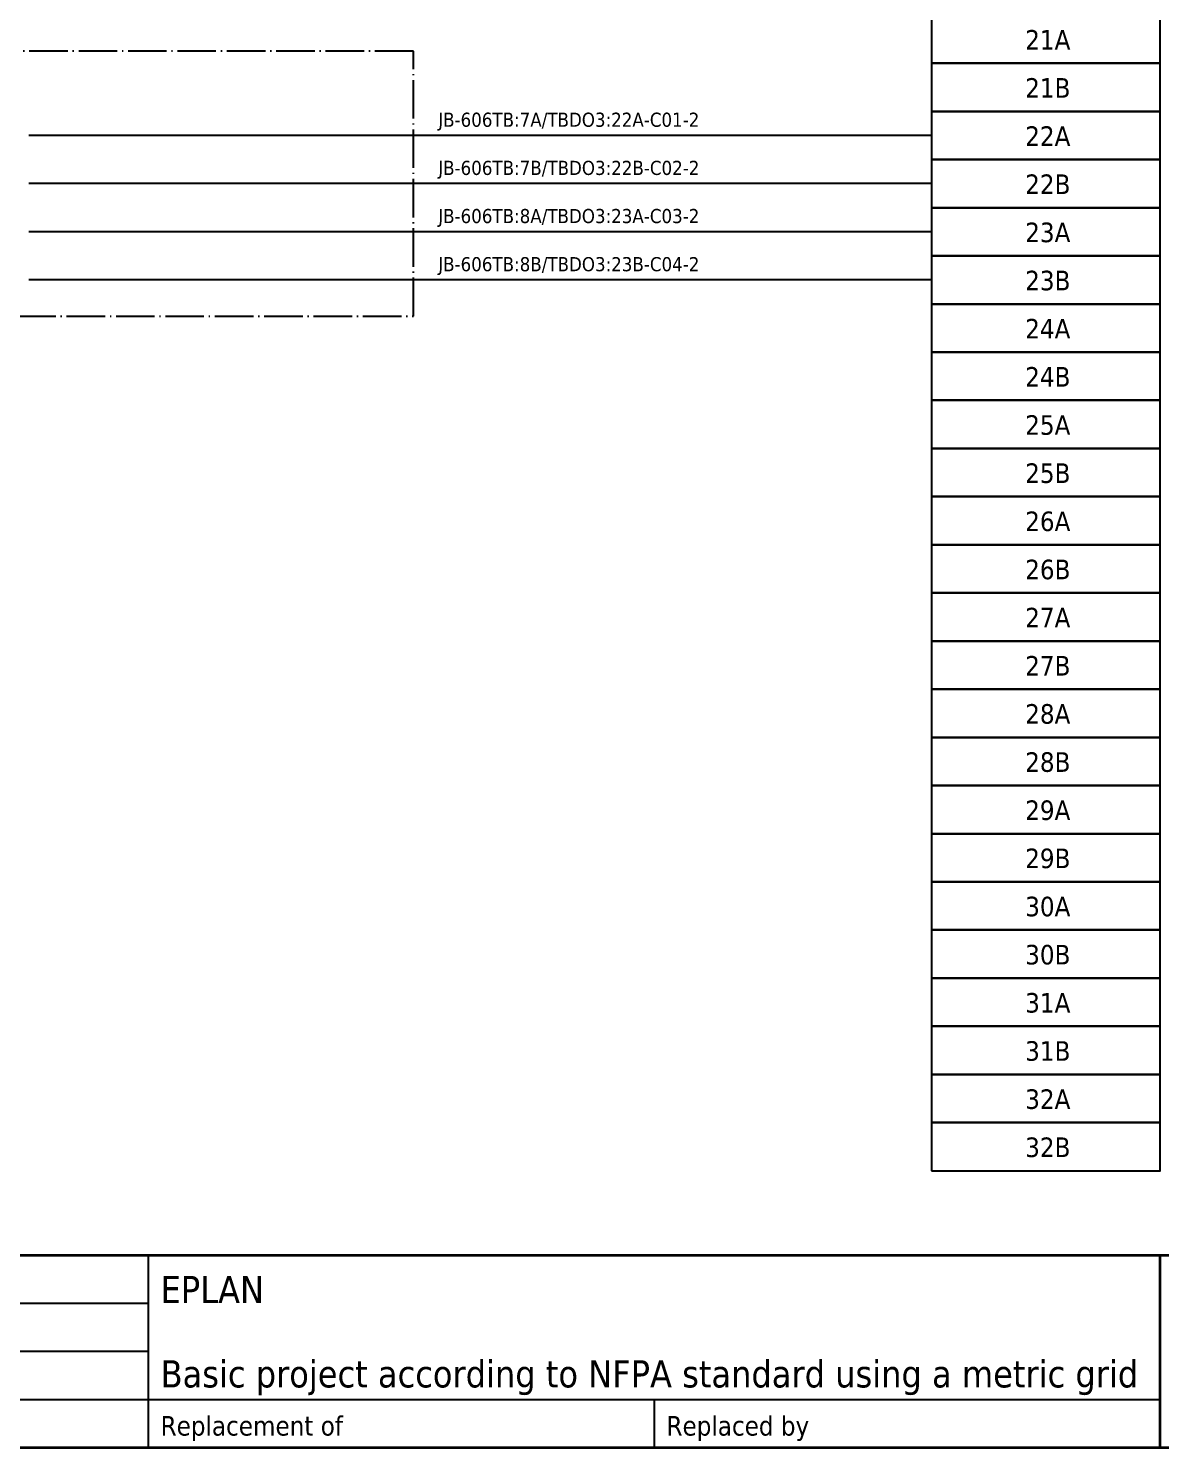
# Model space of a CAD drawing. Header units: millimetres. Extents: x 0 to 1792788, y -13 to 262234.
# Drawn here: x 90 to 184, y 0 to 117.9 of the extents above; entities that cross this region are included whole.
import ezdxf
from ezdxf.enums import TextEntityAlignment as Align

# ---------------------------------------------------------------- set-up
doc = ezdxf.new("R2010")
doc.units = ezdxf.units.MM
doc.linetypes.add('EPL_DASHDOT', pattern=[1, 0.8, -0.1, 0, -0.1])
for name, color, linetype, lineweight in [('EPLAN201', 7, 'Continuous', 35), ('EPLAN300', 5, 'Continuous', 25), ('EPLAN307', 134, 'EPL_DASHDOT', 25), ('EPLAN311', 7, 'Continuous', 25), ('EPLAN400', 5, 'Continuous', 35), ('EPLAN405', 7, 'Continuous', 25), ('EPLAN421', 5, 'Continuous', 35), ('EPLAN433', 251, 'Continuous', 35), ('EPLAN451', 7, 'Continuous', 35), ('EPLAN452', 7, 'Continuous', 35), ('EPLAN453', 7, 'Continuous', 35), ('EPLAN500', 7, 'Continuous', 35), ('EPLAN501', 7, 'Continuous', 35), ('EPLAN502', 7, 'Continuous', 35), ('EPLAN503', 7, 'Continuous', 35), ('EPLAN504', 7, 'Continuous', 35)]:
    doc.layers.add(name, color=color, linetype=linetype, lineweight=lineweight)
doc.styles.add('Tahoma', font='')
doc.styles.get('Tahoma').set_extended_font_data('Tahoma')

# ---------------------------------------------------------------- blocks, each defined once
blk = doc.blocks.new('EPLFRAME')
at = {"layer": 'EPLAN201', "linetype": 'Continuous', "lineweight": 35, "ltscale": 4}
for p, q in [((0, 16), (420, 16)), ((184, 0), (184, 16))]:
    blk.add_line(p, q, dxfattribs=at)
at = {"layer": 'EPLAN201', "linetype": 'Continuous', "lineweight": 25, "ltscale": 4}
for p, q in [((100, 0), (100, 16)), ((0, 12), (100, 12)), ((0, 8), (100, 8)), ((0, 4), (184, 4)), ((142, 0), (142, 4))]:
    blk.add_line(p, q, dxfattribs=at)
at = {"layer": 'EPLAN201', "linetype": 'Continuous', "lineweight": 35, "ltscale": 4}
blk.add_lwpolyline([(0, 0), (420, 0), (420, 297), (0, 297)], close=True, dxfattribs=at)
at = {"layer": 'EPLAN201', "color": 7, "style": 'Tahoma'}
for s, p in [('Replacement of', (101, 1)), ('Replaced by', (143, 1))]:
    blk.add_text(s, height=1.6254, dxfattribs=at).set_placement(p)
at = {"layer": 'EPLAN451', "color": 7, "style": 'Tahoma'}
for tag, p, height in [('14_10014', (101, 12), 2.26), ('14_10015', (185, 12), 2.26), ('14_10011', (101, 5), 2.26), ('14_10013', (332, 5), 1.63), ('14_10151', (73, 1), 1.63), ('14_10300', (415, 1), 1.63)]:
    blk.add_attdef(tag, p, '', height=height, dxfattribs=at)
blk.add_attdef('4_25020', text='', height=1.63, dxfattribs=at).set_placement((413, 1), align=Align.RIGHT)
at = {"layer": 'EPLAN452', "color": 7, "style": 'Tahoma'}
for tag, p, height in [('4_11041', (1, 17), 2.26), ('4_11071[1]', (1, 13), 1.63), ('4_11074[1]', (21, 13), 1.63), ('4_11070[1]', (41, 13), 1.63), ('4_11024', (73, 13), 1.63), ('4_11011', (231, 12), 2.26), ('4_11030', (301, 12), 2.26), ('4_20132_1001', (374, 13), 1.63), ('4_11071[2]', (1, 9), 1.63), ('4_11074[2]', (21, 9), 1.63), ('4_11070[2]', (41, 9), 1.63), ('4_11022', (73, 9), 1.63), ('4_20134_1001', (374, 9), 1.63), ('4_11071[3]', (1, 5), 1.63), ('4_11074[3]', (21, 5), 1.63), ('4_11070[3]', (41, 5), 1.63), ('4_11080', (73, 5), 1.63), ('4_11059', (301, 5), 1.63)]:
    blk.add_attdef(tag, p, '', height=height, dxfattribs=at)
for tag, height, p in [('4_11040', 2.26, (419, 17)), ('4_11000', 1.63, (419, 5)), ('4_11085', 1.63, (141, 1)), ('4_11086', 1.63, (183, 1))]:
    blk.add_attdef(tag, text='', height=height, dxfattribs=at).set_placement(p, align=Align.RIGHT)
at = {"layer": 'EPLAN453', "color": 7, "style": 'Tahoma'}
for tag, p in [('53_19005_1', (21, 293)), ('53_19005', (63, 293)), ('53_19005_8', (105, 293)), ('53_19005_6', (147, 293)), ('53_19005_7', (189, 293)), ('53_19005_9', (231, 293)), ('53_19005_3', (273, 293)), ('53_19005_2', (315, 293)), ('53_19005_4', (357, 293)), ('53_19005_5', (399, 293))]:
    blk.add_attdef(tag, text='', height=1.35, dxfattribs=at).set_placement(p, align=Align.BOTTOM_CENTER)
blk = doc.blocks.new('EPLSYM_LibrarySPECIAL_en_US_Symbol427_Variant5_Placement1_40')
at = {"layer": 'EPLAN421', "color": 5, "style": 'Tahoma'}
for tag, p in [('17_20029[1]', (-0.9525, 3.335)), ('17_20029[2]', (20.0025, 3.335))]:
    blk.add_attdef(tag, text='', height=1.1739, dxfattribs=at).set_placement(p, align=Align.BOTTOM_RIGHT)
at = {"layer": 'EPLAN433', "color": 251, "style": 'Tahoma'}
blk.add_attdef('17_20406_1', text='', height=1.6254, dxfattribs=at).set_placement((0.9525, 1.5875), align=Align.BOTTOM_RIGHT)
blk.add_attdef('17_20406', text='', height=1.6254, dxfattribs=at).set_placement((0.9525, 1.5875), align=Align.BOTTOM_LEFT)
blk = doc.blocks.new('EPLSYM_LibrarySPECIAL_en_US_Symbol427_Variant5_Placement1_41')
at = {"layer": 'EPLAN421', "color": 5, "style": 'Tahoma'}
for tag, p in [('17_20029[1]', (-0.9525, 3.335)), ('17_20029[2]', (20.0025, 3.335))]:
    blk.add_attdef(tag, text='', height=1.1739, dxfattribs=at).set_placement(p, align=Align.BOTTOM_RIGHT)
at = {"layer": 'EPLAN433', "color": 251, "style": 'Tahoma'}
blk.add_attdef('17_20406_1', text='', height=1.6254, dxfattribs=at).set_placement((0.9525, 1.5875), align=Align.BOTTOM_RIGHT)
blk.add_attdef('17_20406', text='', height=1.6254, dxfattribs=at).set_placement((0.9525, 1.5875), align=Align.BOTTOM_LEFT)
blk = doc.blocks.new('EPLSYM_LibrarySPECIAL_en_US_Symbol427_Variant5_Placement1_42')
at = {"layer": 'EPLAN421', "color": 5, "style": 'Tahoma'}
for tag, p in [('17_20029[1]', (-0.9525, 3.335)), ('17_20029[2]', (20.0025, 3.335))]:
    blk.add_attdef(tag, text='', height=1.1739, dxfattribs=at).set_placement(p, align=Align.BOTTOM_RIGHT)
at = {"layer": 'EPLAN433', "color": 251, "style": 'Tahoma'}
blk.add_attdef('17_20406_1', text='', height=1.6254, dxfattribs=at).set_placement((0.9525, 1.5875), align=Align.BOTTOM_RIGHT)
blk.add_attdef('17_20406', text='', height=1.6254, dxfattribs=at).set_placement((0.9525, 1.5875), align=Align.BOTTOM_LEFT)
blk = doc.blocks.new('EPLSYM_LibrarySPECIAL_en_US_Symbol427_Variant5_Placement1_43')
at = {"layer": 'EPLAN421', "color": 5, "style": 'Tahoma'}
for tag, p in [('17_20029[1]', (-0.9525, 3.335)), ('17_20029[2]', (20.0025, 3.335))]:
    blk.add_attdef(tag, text='', height=1.1739, dxfattribs=at).set_placement(p, align=Align.BOTTOM_RIGHT)
at = {"layer": 'EPLAN433', "color": 251, "style": 'Tahoma'}
blk.add_attdef('17_20406_1', text='', height=1.6254, dxfattribs=at).set_placement((0.9525, 1.5875), align=Align.BOTTOM_RIGHT)
blk.add_attdef('17_20406', text='', height=1.6254, dxfattribs=at).set_placement((0.9525, 1.5875), align=Align.BOTTOM_LEFT)
blk = doc.blocks.new('EPLSYM_LibrarySPECIAL_en_US_Symbol427_Variant5_Placement1_44')
at = {"layer": 'EPLAN421', "color": 5, "style": 'Tahoma'}
for tag, p in [('17_20029[1]', (-0.9525, 3.335)), ('17_20029[2]', (20.0025, 3.335))]:
    blk.add_attdef(tag, text='', height=1.1739, dxfattribs=at).set_placement(p, align=Align.BOTTOM_RIGHT)
at = {"layer": 'EPLAN433', "color": 251, "style": 'Tahoma'}
blk.add_attdef('17_20406_1', text='', height=1.6254, dxfattribs=at).set_placement((0.9525, 1.5875), align=Align.BOTTOM_RIGHT)
blk.add_attdef('17_20406', text='', height=1.6254, dxfattribs=at).set_placement((0.9525, 1.5875), align=Align.BOTTOM_LEFT)
blk = doc.blocks.new('EPLSYM_LibrarySPECIAL_en_US_Symbol427_Variant5_Placement1_45')
at = {"layer": 'EPLAN421', "color": 5, "style": 'Tahoma'}
for tag, p in [('17_20029[1]', (-0.9525, 3.335)), ('17_20029[2]', (20.0025, 3.335))]:
    blk.add_attdef(tag, text='', height=1.1739, dxfattribs=at).set_placement(p, align=Align.BOTTOM_RIGHT)
at = {"layer": 'EPLAN433', "color": 251, "style": 'Tahoma'}
blk.add_attdef('17_20406_1', text='', height=1.6254, dxfattribs=at).set_placement((0.9525, 1.5875), align=Align.BOTTOM_RIGHT)
blk.add_attdef('17_20406', text='', height=1.6254, dxfattribs=at).set_placement((0.9525, 1.5875), align=Align.BOTTOM_LEFT)
blk = doc.blocks.new('EPLSYM_LibrarySPECIAL_en_US_Symbol427_Variant5_Placement1_46')
at = {"layer": 'EPLAN421', "color": 5, "style": 'Tahoma'}
for tag, p in [('17_20029[1]', (-0.9525, 3.335)), ('17_20029[2]', (20.0025, 3.335))]:
    blk.add_attdef(tag, text='', height=1.1739, dxfattribs=at).set_placement(p, align=Align.BOTTOM_RIGHT)
at = {"layer": 'EPLAN433', "color": 251, "style": 'Tahoma'}
blk.add_attdef('17_20406_1', text='', height=1.6254, dxfattribs=at).set_placement((0.9525, 1.5875), align=Align.BOTTOM_RIGHT)
blk.add_attdef('17_20406', text='', height=1.6254, dxfattribs=at).set_placement((0.9525, 1.5875), align=Align.BOTTOM_LEFT)
blk = doc.blocks.new('EPLSYM_LibrarySPECIAL_en_US_Symbol427_Variant5_Placement1_47')
at = {"layer": 'EPLAN421', "color": 5, "style": 'Tahoma'}
for tag, p in [('17_20029[1]', (-0.9525, 3.335)), ('17_20029[2]', (20.0025, 3.335))]:
    blk.add_attdef(tag, text='', height=1.1739, dxfattribs=at).set_placement(p, align=Align.BOTTOM_RIGHT)
at = {"layer": 'EPLAN433', "color": 251, "style": 'Tahoma'}
blk.add_attdef('17_20406_1', text='', height=1.6254, dxfattribs=at).set_placement((0.9525, 1.5875), align=Align.BOTTOM_RIGHT)
blk.add_attdef('17_20406', text='', height=1.6254, dxfattribs=at).set_placement((0.9525, 1.5875), align=Align.BOTTOM_LEFT)
blk = doc.blocks.new('EPLSYM_LibrarySPECIAL_en_US_Symbol427_Variant5_Placement1_48')
at = {"layer": 'EPLAN421', "color": 5, "style": 'Tahoma'}
for tag, p in [('17_20029[1]', (-0.9525, 3.335)), ('17_20029[2]', (20.0025, 3.335))]:
    blk.add_attdef(tag, text='', height=1.1739, dxfattribs=at).set_placement(p, align=Align.BOTTOM_RIGHT)
at = {"layer": 'EPLAN433', "color": 251, "style": 'Tahoma'}
blk.add_attdef('17_20406_1', text='', height=1.6254, dxfattribs=at).set_placement((0.9525, 1.5875), align=Align.BOTTOM_RIGHT)
blk.add_attdef('17_20406', text='', height=1.6254, dxfattribs=at).set_placement((0.9525, 1.5875), align=Align.BOTTOM_LEFT)
blk = doc.blocks.new('EPLSYM_LibrarySPECIAL_en_US_Symbol427_Variant5_Placement1_49')
at = {"layer": 'EPLAN421', "color": 5, "style": 'Tahoma'}
for tag, p in [('17_20029[1]', (-0.9525, 3.335)), ('17_20029[2]', (20.0025, 3.335))]:
    blk.add_attdef(tag, text='', height=1.1739, dxfattribs=at).set_placement(p, align=Align.BOTTOM_RIGHT)
at = {"layer": 'EPLAN433', "color": 251, "style": 'Tahoma'}
blk.add_attdef('17_20406_1', text='', height=1.6254, dxfattribs=at).set_placement((0.9525, 1.5875), align=Align.BOTTOM_RIGHT)
blk.add_attdef('17_20406', text='', height=1.6254, dxfattribs=at).set_placement((0.9525, 1.5875), align=Align.BOTTOM_LEFT)
blk = doc.blocks.new('EPLSYM_LibrarySPECIAL_en_US_Symbol427_Variant5_Placement1_50')
at = {"layer": 'EPLAN421', "color": 5, "style": 'Tahoma'}
for tag, p in [('17_20029[1]', (-0.9525, 3.335)), ('17_20029[2]', (20.0025, 3.335))]:
    blk.add_attdef(tag, text='', height=1.1739, dxfattribs=at).set_placement(p, align=Align.BOTTOM_RIGHT)
at = {"layer": 'EPLAN433', "color": 251, "style": 'Tahoma'}
blk.add_attdef('17_20406_1', text='', height=1.6254, dxfattribs=at).set_placement((0.9525, 1.5875), align=Align.BOTTOM_RIGHT)
blk.add_attdef('17_20406', text='', height=1.6254, dxfattribs=at).set_placement((0.9525, 1.5875), align=Align.BOTTOM_LEFT)
blk = doc.blocks.new('EPLSYM_LibrarySPECIAL_en_US_Symbol427_Variant5_Placement1_51')
at = {"layer": 'EPLAN421', "color": 5, "style": 'Tahoma'}
for tag, p in [('17_20029[1]', (-0.9525, 3.335)), ('17_20029[2]', (20.0025, 3.335))]:
    blk.add_attdef(tag, text='', height=1.1739, dxfattribs=at).set_placement(p, align=Align.BOTTOM_RIGHT)
at = {"layer": 'EPLAN433', "color": 251, "style": 'Tahoma'}
blk.add_attdef('17_20406_1', text='', height=1.6254, dxfattribs=at).set_placement((0.9525, 1.5875), align=Align.BOTTOM_RIGHT)
blk.add_attdef('17_20406', text='', height=1.6254, dxfattribs=at).set_placement((0.9525, 1.5875), align=Align.BOTTOM_LEFT)
blk = doc.blocks.new('EPLSYM_LibrarySPECIAL_en_US_Symbol427_Variant5_Placement1_52')
at = {"layer": 'EPLAN421', "color": 5, "style": 'Tahoma'}
for tag, p in [('17_20029[1]', (-0.9525, 3.335)), ('17_20029[2]', (20.0025, 3.335))]:
    blk.add_attdef(tag, text='', height=1.1739, dxfattribs=at).set_placement(p, align=Align.BOTTOM_RIGHT)
at = {"layer": 'EPLAN433', "color": 251, "style": 'Tahoma'}
blk.add_attdef('17_20406_1', text='', height=1.6254, dxfattribs=at).set_placement((0.9525, 1.5875), align=Align.BOTTOM_RIGHT)
blk.add_attdef('17_20406', text='', height=1.6254, dxfattribs=at).set_placement((0.9525, 1.5875), align=Align.BOTTOM_LEFT)
blk = doc.blocks.new('EPLSYM_LibrarySPECIAL_en_US_Symbol427_Variant5_Placement1_53')
at = {"layer": 'EPLAN421', "color": 5, "style": 'Tahoma'}
for tag, p in [('17_20029[1]', (-0.9525, 3.335)), ('17_20029[2]', (20.0025, 3.335))]:
    blk.add_attdef(tag, text='', height=1.1739, dxfattribs=at).set_placement(p, align=Align.BOTTOM_RIGHT)
at = {"layer": 'EPLAN433', "color": 251, "style": 'Tahoma'}
blk.add_attdef('17_20406_1', text='', height=1.6254, dxfattribs=at).set_placement((0.9525, 1.5875), align=Align.BOTTOM_RIGHT)
blk.add_attdef('17_20406', text='', height=1.6254, dxfattribs=at).set_placement((0.9525, 1.5875), align=Align.BOTTOM_LEFT)
blk = doc.blocks.new('EPLSYM_LibrarySPECIAL_en_US_Symbol427_Variant5_Placement1_54')
at = {"layer": 'EPLAN421', "color": 5, "style": 'Tahoma'}
for tag, p in [('17_20029[1]', (-0.9525, 3.335)), ('17_20029[2]', (20.0025, 3.335))]:
    blk.add_attdef(tag, text='', height=1.1739, dxfattribs=at).set_placement(p, align=Align.BOTTOM_RIGHT)
at = {"layer": 'EPLAN433', "color": 251, "style": 'Tahoma'}
blk.add_attdef('17_20406_1', text='', height=1.6254, dxfattribs=at).set_placement((0.9525, 1.5875), align=Align.BOTTOM_RIGHT)
blk.add_attdef('17_20406', text='', height=1.6254, dxfattribs=at).set_placement((0.9525, 1.5875), align=Align.BOTTOM_LEFT)
blk = doc.blocks.new('EPLSYM_LibrarySPECIAL_en_US_Symbol427_Variant5_Placement1_55')
at = {"layer": 'EPLAN421', "color": 5, "style": 'Tahoma'}
for tag, p in [('17_20029[1]', (-0.9525, 3.335)), ('17_20029[2]', (20.0025, 3.335))]:
    blk.add_attdef(tag, text='', height=1.1739, dxfattribs=at).set_placement(p, align=Align.BOTTOM_RIGHT)
at = {"layer": 'EPLAN433', "color": 251, "style": 'Tahoma'}
blk.add_attdef('17_20406_1', text='', height=1.6254, dxfattribs=at).set_placement((0.9525, 1.5875), align=Align.BOTTOM_RIGHT)
blk.add_attdef('17_20406', text='', height=1.6254, dxfattribs=at).set_placement((0.9525, 1.5875), align=Align.BOTTOM_LEFT)
blk = doc.blocks.new('EPLSYM_LibrarySPECIAL_en_US_Symbol427_Variant5_Placement1_56')
at = {"layer": 'EPLAN421', "color": 5, "style": 'Tahoma'}
for tag, p in [('17_20029[1]', (-0.9525, 3.335)), ('17_20029[2]', (20.0025, 3.335))]:
    blk.add_attdef(tag, text='', height=1.1739, dxfattribs=at).set_placement(p, align=Align.BOTTOM_RIGHT)
at = {"layer": 'EPLAN433', "color": 251, "style": 'Tahoma'}
blk.add_attdef('17_20406_1', text='', height=1.6254, dxfattribs=at).set_placement((0.9525, 1.5875), align=Align.BOTTOM_RIGHT)
blk.add_attdef('17_20406', text='', height=1.6254, dxfattribs=at).set_placement((0.9525, 1.5875), align=Align.BOTTOM_LEFT)
blk = doc.blocks.new('EPLSYM_LibrarySPECIAL_en_US_Symbol427_Variant5_Placement1_57')
at = {"layer": 'EPLAN421', "color": 5, "style": 'Tahoma'}
for tag, p in [('17_20029[1]', (-0.9525, 3.335)), ('17_20029[2]', (20.0025, 3.335))]:
    blk.add_attdef(tag, text='', height=1.1739, dxfattribs=at).set_placement(p, align=Align.BOTTOM_RIGHT)
at = {"layer": 'EPLAN433', "color": 251, "style": 'Tahoma'}
blk.add_attdef('17_20406_1', text='', height=1.6254, dxfattribs=at).set_placement((0.9525, 1.5875), align=Align.BOTTOM_RIGHT)
blk.add_attdef('17_20406', text='', height=1.6254, dxfattribs=at).set_placement((0.9525, 1.5875), align=Align.BOTTOM_LEFT)
blk = doc.blocks.new('EPLSYM_LibrarySPECIAL_en_US_Symbol427_Variant5_Placement1_58')
at = {"layer": 'EPLAN421', "color": 5, "style": 'Tahoma'}
for tag, p in [('17_20029[1]', (-0.9525, 3.335)), ('17_20029[2]', (20.0025, 3.335))]:
    blk.add_attdef(tag, text='', height=1.1739, dxfattribs=at).set_placement(p, align=Align.BOTTOM_RIGHT)
at = {"layer": 'EPLAN433', "color": 251, "style": 'Tahoma'}
blk.add_attdef('17_20406_1', text='', height=1.6254, dxfattribs=at).set_placement((0.9525, 1.5875), align=Align.BOTTOM_RIGHT)
blk.add_attdef('17_20406', text='', height=1.6254, dxfattribs=at).set_placement((0.9525, 1.5875), align=Align.BOTTOM_LEFT)
blk = doc.blocks.new('EPLSYM_LibrarySPECIAL_en_US_Symbol427_Variant5_Placement1_59')
at = {"layer": 'EPLAN421', "color": 5, "style": 'Tahoma'}
for tag, p in [('17_20029[1]', (-0.9525, 3.335)), ('17_20029[2]', (20.0025, 3.335))]:
    blk.add_attdef(tag, text='', height=1.1739, dxfattribs=at).set_placement(p, align=Align.BOTTOM_RIGHT)
at = {"layer": 'EPLAN433', "color": 251, "style": 'Tahoma'}
blk.add_attdef('17_20406_1', text='', height=1.6254, dxfattribs=at).set_placement((0.9525, 1.5875), align=Align.BOTTOM_RIGHT)
blk.add_attdef('17_20406', text='', height=1.6254, dxfattribs=at).set_placement((0.9525, 1.5875), align=Align.BOTTOM_LEFT)
blk = doc.blocks.new('EPLSYM_LibrarySPECIAL_en_US_Symbol427_Variant5_Placement1_60')
at = {"layer": 'EPLAN421', "color": 5, "style": 'Tahoma'}
for tag, p in [('17_20029[1]', (-0.9525, 3.335)), ('17_20029[2]', (20.0025, 3.335))]:
    blk.add_attdef(tag, text='', height=1.1739, dxfattribs=at).set_placement(p, align=Align.BOTTOM_RIGHT)
at = {"layer": 'EPLAN433', "color": 251, "style": 'Tahoma'}
blk.add_attdef('17_20406_1', text='', height=1.6254, dxfattribs=at).set_placement((0.9525, 1.5875), align=Align.BOTTOM_RIGHT)
blk.add_attdef('17_20406', text='', height=1.6254, dxfattribs=at).set_placement((0.9525, 1.5875), align=Align.BOTTOM_LEFT)
blk = doc.blocks.new('EPLSYM_LibrarySPECIAL_en_US_Symbol427_Variant5_Placement1_61')
at = {"layer": 'EPLAN421', "color": 5, "style": 'Tahoma'}
for tag, p in [('17_20029[1]', (-0.9525, 3.335)), ('17_20029[2]', (20.0025, 3.335))]:
    blk.add_attdef(tag, text='', height=1.1739, dxfattribs=at).set_placement(p, align=Align.BOTTOM_RIGHT)
at = {"layer": 'EPLAN433', "color": 251, "style": 'Tahoma'}
blk.add_attdef('17_20406_1', text='', height=1.6254, dxfattribs=at).set_placement((0.9525, 1.5875), align=Align.BOTTOM_RIGHT)
blk.add_attdef('17_20406', text='', height=1.6254, dxfattribs=at).set_placement((0.9525, 1.5875), align=Align.BOTTOM_LEFT)
blk = doc.blocks.new('EPLSYM_LibrarySPECIAL_en_US_Symbol427_Variant5_Placement1_62')
at = {"layer": 'EPLAN421', "color": 5, "style": 'Tahoma'}
for tag, p in [('17_20029[1]', (-0.9525, 3.335)), ('17_20029[2]', (20.0025, 3.335))]:
    blk.add_attdef(tag, text='', height=1.1739, dxfattribs=at).set_placement(p, align=Align.BOTTOM_RIGHT)
at = {"layer": 'EPLAN433', "color": 251, "style": 'Tahoma'}
blk.add_attdef('17_20406_1', text='', height=1.6254, dxfattribs=at).set_placement((0.9525, 1.5875), align=Align.BOTTOM_RIGHT)
blk.add_attdef('17_20406', text='', height=1.6254, dxfattribs=at).set_placement((0.9525, 1.5875), align=Align.BOTTOM_LEFT)
blk = doc.blocks.new('EPLSYM_LibrarySPECIAL_en_US_Symbol427_Variant5_Placement1_63')
at = {"layer": 'EPLAN421', "color": 5, "style": 'Tahoma'}
for tag, p in [('17_20029[1]', (-0.9525, 3.335)), ('17_20029[2]', (20.0025, 3.335))]:
    blk.add_attdef(tag, text='', height=1.1739, dxfattribs=at).set_placement(p, align=Align.BOTTOM_RIGHT)
at = {"layer": 'EPLAN433', "color": 251, "style": 'Tahoma'}
blk.add_attdef('17_20406_1', text='', height=1.6254, dxfattribs=at).set_placement((0.9525, 1.5875), align=Align.BOTTOM_RIGHT)
blk.add_attdef('17_20406', text='', height=1.6254, dxfattribs=at).set_placement((0.9525, 1.5875), align=Align.BOTTOM_LEFT)
blk = doc.blocks.new('EPLSYM_LibrarySPECIAL_Symbol308_Variant0_Placement0')
at = {"layer": 'EPLAN405', "color": 7, "style": 'Tahoma'}
for tag, p in [('17_31011', (1.5, 6.35)), ('17_31002', (1.5, 0.5))]:
    blk.add_attdef(tag, text='', height=1.17, dxfattribs=at).set_placement(p, align=Align.BOTTOM_LEFT)
for tag, p in [('17_31004', (1.5, 4.4)), ('17_31003', (1.5, 2.45))]:
    blk.add_attdef(tag, p, '', height=1.17, dxfattribs=at)
blk = doc.blocks.new('EPLSYM_LibrarySPECIAL_Symbol2_Variant0_Placement1_55')
at = {"layer": 'EPLAN307', "lineweight": 25, "ltscale": 4}
blk.add_lwpolyline([(0, -22), (119, -22), (119, 0), (0, 0)], close=True, dxfattribs=at)
at = {"layer": 'EPLAN400', "color": 5, "style": 'Tahoma'}
blk.add_attdef('88_20010', text='', height=2.2575, dxfattribs=at).set_placement((-1.5, -0.9515), align=Align.TOP_RIGHT)
at = {"layer": 'EPLAN500', "color": 7, "style": 'Tahoma'}
blk.add_attdef('88_20027', text='', height=1.6254, dxfattribs=at).set_placement((-1.5, -4.57508), align=Align.TOP_RIGHT)
at = {"layer": 'EPLAN501', "color": 7, "style": 'Tahoma'}
blk.add_attdef('88_20011', text='', height=1.6254, dxfattribs=at).set_placement((-1.5, -9.97508), align=Align.TOP_RIGHT)
at = {"layer": 'EPLAN502', "color": 7, "style": 'Tahoma'}
blk.add_attdef('88_20025', text='', height=1.6254, dxfattribs=at).set_placement((-1.5, -12.67508), align=Align.TOP_RIGHT)
at = {"layer": 'EPLAN503', "color": 7, "style": 'Tahoma'}
blk.add_attdef('88_20024', text='', height=1.6254, dxfattribs=at).set_placement((-1.5, -15.37508), align=Align.TOP_RIGHT)
at = {"layer": 'EPLAN504', "color": 7, "style": 'Tahoma'}
blk.add_attdef('88_20901[1]', text='', height=1.6254, dxfattribs=at).set_placement((-1.5, -7.27508), align=Align.TOP_RIGHT)

msp = doc.modelspace()

# ---------------------------------------------------------------- linework, layer by layer
at = {"layer": 'EPLAN300', "lineweight": 25, "ltscale": 4}
for points in [[(165, 115), (184, 115), (184, 119), (165, 119)], [(165, 111), (184, 111), (184, 115), (165, 115)], [(165, 107), (184, 107), (184, 111), (165, 111)], [(165, 103), (184, 103), (184, 107), (165, 107)], [(165, 99), (184, 99), (184, 103), (165, 103)], [(165, 95), (184, 95), (184, 99), (165, 99)], [(165, 91), (184, 91), (184, 95), (165, 95)], [(165, 87), (184, 87), (184, 91), (165, 91)], [(165, 83), (184, 83), (184, 87), (165, 87)], [(165, 79), (184, 79), (184, 83), (165, 83)], [(165, 75), (184, 75), (184, 79), (165, 79)], [(165, 71), (184, 71), (184, 75), (165, 75)], [(165, 67), (184, 67), (184, 71), (165, 71)], [(165, 63), (184, 63), (184, 67), (165, 67)], [(165, 59), (184, 59), (184, 63), (165, 63)], [(165, 55), (184, 55), (184, 59), (165, 59)], [(165, 51), (184, 51), (184, 55), (165, 55)], [(165, 47), (184, 47), (184, 51), (165, 51)], [(165, 43), (184, 43), (184, 47), (165, 47)], [(165, 39), (184, 39), (184, 43), (165, 43)], [(165, 35), (184, 35), (184, 39), (165, 39)], [(165, 31), (184, 31), (184, 35), (165, 35)], [(165, 27), (184, 27), (184, 31), (165, 31)], [(165, 23), (184, 23), (184, 27), (165, 27)]]:
    msp.add_lwpolyline(points, close=True, dxfattribs=at)
at = {"layer": 'EPLAN311', "color": 7, "ltscale": 4}
for p, q in [((165, 109), (90.05, 109)), ((165, 105), (90.05, 105)), ((165, 101), (90.05, 101)), ((165, 97), (90.05, 97))]:
    msp.add_line(p, q, dxfattribs=at)

# ---------------------------------------------------------------- block references
ref = msp.add_blockref('EPLFRAME', (0, 0))
ref.add_attrib('14_10011', 'Basic project according to NFPA standard using a metric grid', (101, 5), dxfattribs={"layer": 'EPLAN451', "color": 7, "height": 2.2575, "style": 'Tahoma'})
ref.add_attrib('14_10014', 'EPLAN', (101, 12), dxfattribs={"layer": 'EPLAN451', "color": 7, "height": 2.257, "style": 'Tahoma'})
ref = msp.add_blockref('EPLSYM_LibrarySPECIAL_Symbol2_Variant0_Placement1_55', (3, 116))
ref.add_attrib('88_20010', 'JB-606', dxfattribs={"layer": 'EPLAN400', "color": 5, "height": 2.257, "style": 'Tahoma'}).set_placement((16.61, 119.81), align=Align.TOP_RIGHT)
ref = msp.add_blockref('EPLSYM_LibrarySPECIAL_en_US_Symbol427_Variant5_Placement1_40', (165, 117))
ref.add_attrib('17_20011', '21A', dxfattribs={"layer": 'EPLAN501', "color": 7, "height": 1.625, "style": 'Tahoma'}).set_placement((174.66, 115.65), align=Align.BOTTOM_CENTER)
ref = msp.add_blockref('EPLSYM_LibrarySPECIAL_en_US_Symbol427_Variant5_Placement1_41', (165, 113))
ref.add_attrib('17_20011', '21B', dxfattribs={"layer": 'EPLAN501', "color": 7, "height": 1.625, "style": 'Tahoma'}).set_placement((174.66, 111.65), align=Align.BOTTOM_CENTER)
ref = msp.add_blockref('EPLSYM_LibrarySPECIAL_Symbol308_Variant0_Placement0', (124, 109))
ref.add_attrib('17_31011', 'JB-606TB:7A/TBDO3:22A-C01-2', dxfattribs={"layer": 'EPLAN405', "color": 7, "height": 1.1739, "style": 'Tahoma'}).set_placement((124.05, 109.37), align=Align.BOTTOM_LEFT)
ref = msp.add_blockref('EPLSYM_LibrarySPECIAL_en_US_Symbol427_Variant5_Placement1_42', (165, 109))
ref.add_attrib('17_20011', '22A', dxfattribs={"layer": 'EPLAN501', "color": 7, "height": 1.625, "style": 'Tahoma'}).set_placement((174.66, 107.65), align=Align.BOTTOM_CENTER)
ref = msp.add_blockref('EPLSYM_LibrarySPECIAL_Symbol308_Variant0_Placement0', (124, 105))
ref.add_attrib('17_31011', 'JB-606TB:7B/TBDO3:22B-C02-2', dxfattribs={"layer": 'EPLAN405', "color": 7, "height": 1.1739, "style": 'Tahoma'}).set_placement((124.05, 105.37), align=Align.BOTTOM_LEFT)
ref = msp.add_blockref('EPLSYM_LibrarySPECIAL_en_US_Symbol427_Variant5_Placement1_43', (165, 105))
ref.add_attrib('17_20011', '22B', dxfattribs={"layer": 'EPLAN501', "color": 7, "height": 1.625, "style": 'Tahoma'}).set_placement((174.66, 103.65), align=Align.BOTTOM_CENTER)
ref = msp.add_blockref('EPLSYM_LibrarySPECIAL_Symbol308_Variant0_Placement0', (124, 101))
ref.add_attrib('17_31011', 'JB-606TB:8A/TBDO3:23A-C03-2', dxfattribs={"layer": 'EPLAN405', "color": 7, "height": 1.1739, "style": 'Tahoma'}).set_placement((124.05, 101.37), align=Align.BOTTOM_LEFT)
ref = msp.add_blockref('EPLSYM_LibrarySPECIAL_en_US_Symbol427_Variant5_Placement1_44', (165, 101))
ref.add_attrib('17_20011', '23A', dxfattribs={"layer": 'EPLAN501', "color": 7, "height": 1.625, "style": 'Tahoma'}).set_placement((174.66, 99.65), align=Align.BOTTOM_CENTER)
ref = msp.add_blockref('EPLSYM_LibrarySPECIAL_Symbol308_Variant0_Placement0', (124, 97))
ref.add_attrib('17_31011', 'JB-606TB:8B/TBDO3:23B-C04-2', dxfattribs={"layer": 'EPLAN405', "color": 7, "height": 1.1739, "style": 'Tahoma'}).set_placement((124.05, 97.37), align=Align.BOTTOM_LEFT)
ref = msp.add_blockref('EPLSYM_LibrarySPECIAL_en_US_Symbol427_Variant5_Placement1_45', (165, 97))
ref.add_attrib('17_20011', '23B', dxfattribs={"layer": 'EPLAN501', "color": 7, "height": 1.625, "style": 'Tahoma'}).set_placement((174.66, 95.65), align=Align.BOTTOM_CENTER)
ref = msp.add_blockref('EPLSYM_LibrarySPECIAL_en_US_Symbol427_Variant5_Placement1_46', (165, 93))
ref.add_attrib('17_20011', '24A', dxfattribs={"layer": 'EPLAN501', "color": 7, "height": 1.625, "style": 'Tahoma'}).set_placement((174.66, 91.65), align=Align.BOTTOM_CENTER)
ref = msp.add_blockref('EPLSYM_LibrarySPECIAL_en_US_Symbol427_Variant5_Placement1_47', (165, 89))
ref.add_attrib('17_20011', '24B', dxfattribs={"layer": 'EPLAN501', "color": 7, "height": 1.625, "style": 'Tahoma'}).set_placement((174.66, 87.65), align=Align.BOTTOM_CENTER)
ref = msp.add_blockref('EPLSYM_LibrarySPECIAL_en_US_Symbol427_Variant5_Placement1_48', (165, 85))
ref.add_attrib('17_20011', '25A', dxfattribs={"layer": 'EPLAN501', "color": 7, "height": 1.625, "style": 'Tahoma'}).set_placement((174.66, 83.65), align=Align.BOTTOM_CENTER)
ref = msp.add_blockref('EPLSYM_LibrarySPECIAL_en_US_Symbol427_Variant5_Placement1_49', (165, 81))
ref.add_attrib('17_20011', '25B', dxfattribs={"layer": 'EPLAN501', "color": 7, "height": 1.625, "style": 'Tahoma'}).set_placement((174.66, 79.65), align=Align.BOTTOM_CENTER)
ref = msp.add_blockref('EPLSYM_LibrarySPECIAL_en_US_Symbol427_Variant5_Placement1_50', (165, 77))
ref.add_attrib('17_20011', '26A', dxfattribs={"layer": 'EPLAN501', "color": 7, "height": 1.625, "style": 'Tahoma'}).set_placement((174.66, 75.65), align=Align.BOTTOM_CENTER)
ref = msp.add_blockref('EPLSYM_LibrarySPECIAL_en_US_Symbol427_Variant5_Placement1_51', (165, 73))
ref.add_attrib('17_20011', '26B', dxfattribs={"layer": 'EPLAN501', "color": 7, "height": 1.625, "style": 'Tahoma'}).set_placement((174.66, 71.65), align=Align.BOTTOM_CENTER)
ref = msp.add_blockref('EPLSYM_LibrarySPECIAL_en_US_Symbol427_Variant5_Placement1_52', (165, 69))
ref.add_attrib('17_20011', '27A', dxfattribs={"layer": 'EPLAN501', "color": 7, "height": 1.625, "style": 'Tahoma'}).set_placement((174.66, 67.65), align=Align.BOTTOM_CENTER)
ref = msp.add_blockref('EPLSYM_LibrarySPECIAL_en_US_Symbol427_Variant5_Placement1_53', (165, 65))
ref.add_attrib('17_20011', '27B', dxfattribs={"layer": 'EPLAN501', "color": 7, "height": 1.625, "style": 'Tahoma'}).set_placement((174.66, 63.65), align=Align.BOTTOM_CENTER)
ref = msp.add_blockref('EPLSYM_LibrarySPECIAL_en_US_Symbol427_Variant5_Placement1_54', (165, 61))
ref.add_attrib('17_20011', '28A', dxfattribs={"layer": 'EPLAN501', "color": 7, "height": 1.625, "style": 'Tahoma'}).set_placement((174.66, 59.65), align=Align.BOTTOM_CENTER)
ref = msp.add_blockref('EPLSYM_LibrarySPECIAL_en_US_Symbol427_Variant5_Placement1_55', (165, 57))
ref.add_attrib('17_20011', '28B', dxfattribs={"layer": 'EPLAN501', "color": 7, "height": 1.625, "style": 'Tahoma'}).set_placement((174.66, 55.65), align=Align.BOTTOM_CENTER)
ref = msp.add_blockref('EPLSYM_LibrarySPECIAL_en_US_Symbol427_Variant5_Placement1_56', (165, 53))
ref.add_attrib('17_20011', '29A', dxfattribs={"layer": 'EPLAN501', "color": 7, "height": 1.625, "style": 'Tahoma'}).set_placement((174.66, 51.65), align=Align.BOTTOM_CENTER)
ref = msp.add_blockref('EPLSYM_LibrarySPECIAL_en_US_Symbol427_Variant5_Placement1_57', (165, 49))
ref.add_attrib('17_20011', '29B', dxfattribs={"layer": 'EPLAN501', "color": 7, "height": 1.625, "style": 'Tahoma'}).set_placement((174.66, 47.65), align=Align.BOTTOM_CENTER)
ref = msp.add_blockref('EPLSYM_LibrarySPECIAL_en_US_Symbol427_Variant5_Placement1_58', (165, 45))
ref.add_attrib('17_20011', '30A', dxfattribs={"layer": 'EPLAN501', "color": 7, "height": 1.625, "style": 'Tahoma'}).set_placement((174.66, 43.65), align=Align.BOTTOM_CENTER)
ref = msp.add_blockref('EPLSYM_LibrarySPECIAL_en_US_Symbol427_Variant5_Placement1_59', (165, 41))
ref.add_attrib('17_20011', '30B', dxfattribs={"layer": 'EPLAN501', "color": 7, "height": 1.625, "style": 'Tahoma'}).set_placement((174.66, 39.65), align=Align.BOTTOM_CENTER)
ref = msp.add_blockref('EPLSYM_LibrarySPECIAL_en_US_Symbol427_Variant5_Placement1_60', (165, 37))
ref.add_attrib('17_20011', '31A', dxfattribs={"layer": 'EPLAN501', "color": 7, "height": 1.625, "style": 'Tahoma'}).set_placement((174.66, 35.65), align=Align.BOTTOM_CENTER)
ref = msp.add_blockref('EPLSYM_LibrarySPECIAL_en_US_Symbol427_Variant5_Placement1_61', (165, 33))
ref.add_attrib('17_20011', '31B', dxfattribs={"layer": 'EPLAN501', "color": 7, "height": 1.625, "style": 'Tahoma'}).set_placement((174.66, 31.65), align=Align.BOTTOM_CENTER)
ref = msp.add_blockref('EPLSYM_LibrarySPECIAL_en_US_Symbol427_Variant5_Placement1_62', (165, 29))
ref.add_attrib('17_20011', '32A', dxfattribs={"layer": 'EPLAN501', "color": 7, "height": 1.625, "style": 'Tahoma'}).set_placement((174.66, 27.65), align=Align.BOTTOM_CENTER)
ref = msp.add_blockref('EPLSYM_LibrarySPECIAL_en_US_Symbol427_Variant5_Placement1_63', (165, 25))
ref.add_attrib('17_20011', '32B', dxfattribs={"layer": 'EPLAN501', "color": 7, "height": 1.625, "style": 'Tahoma'}).set_placement((174.66, 23.65), align=Align.BOTTOM_CENTER)

doc.saveas('drawing.dxf')
